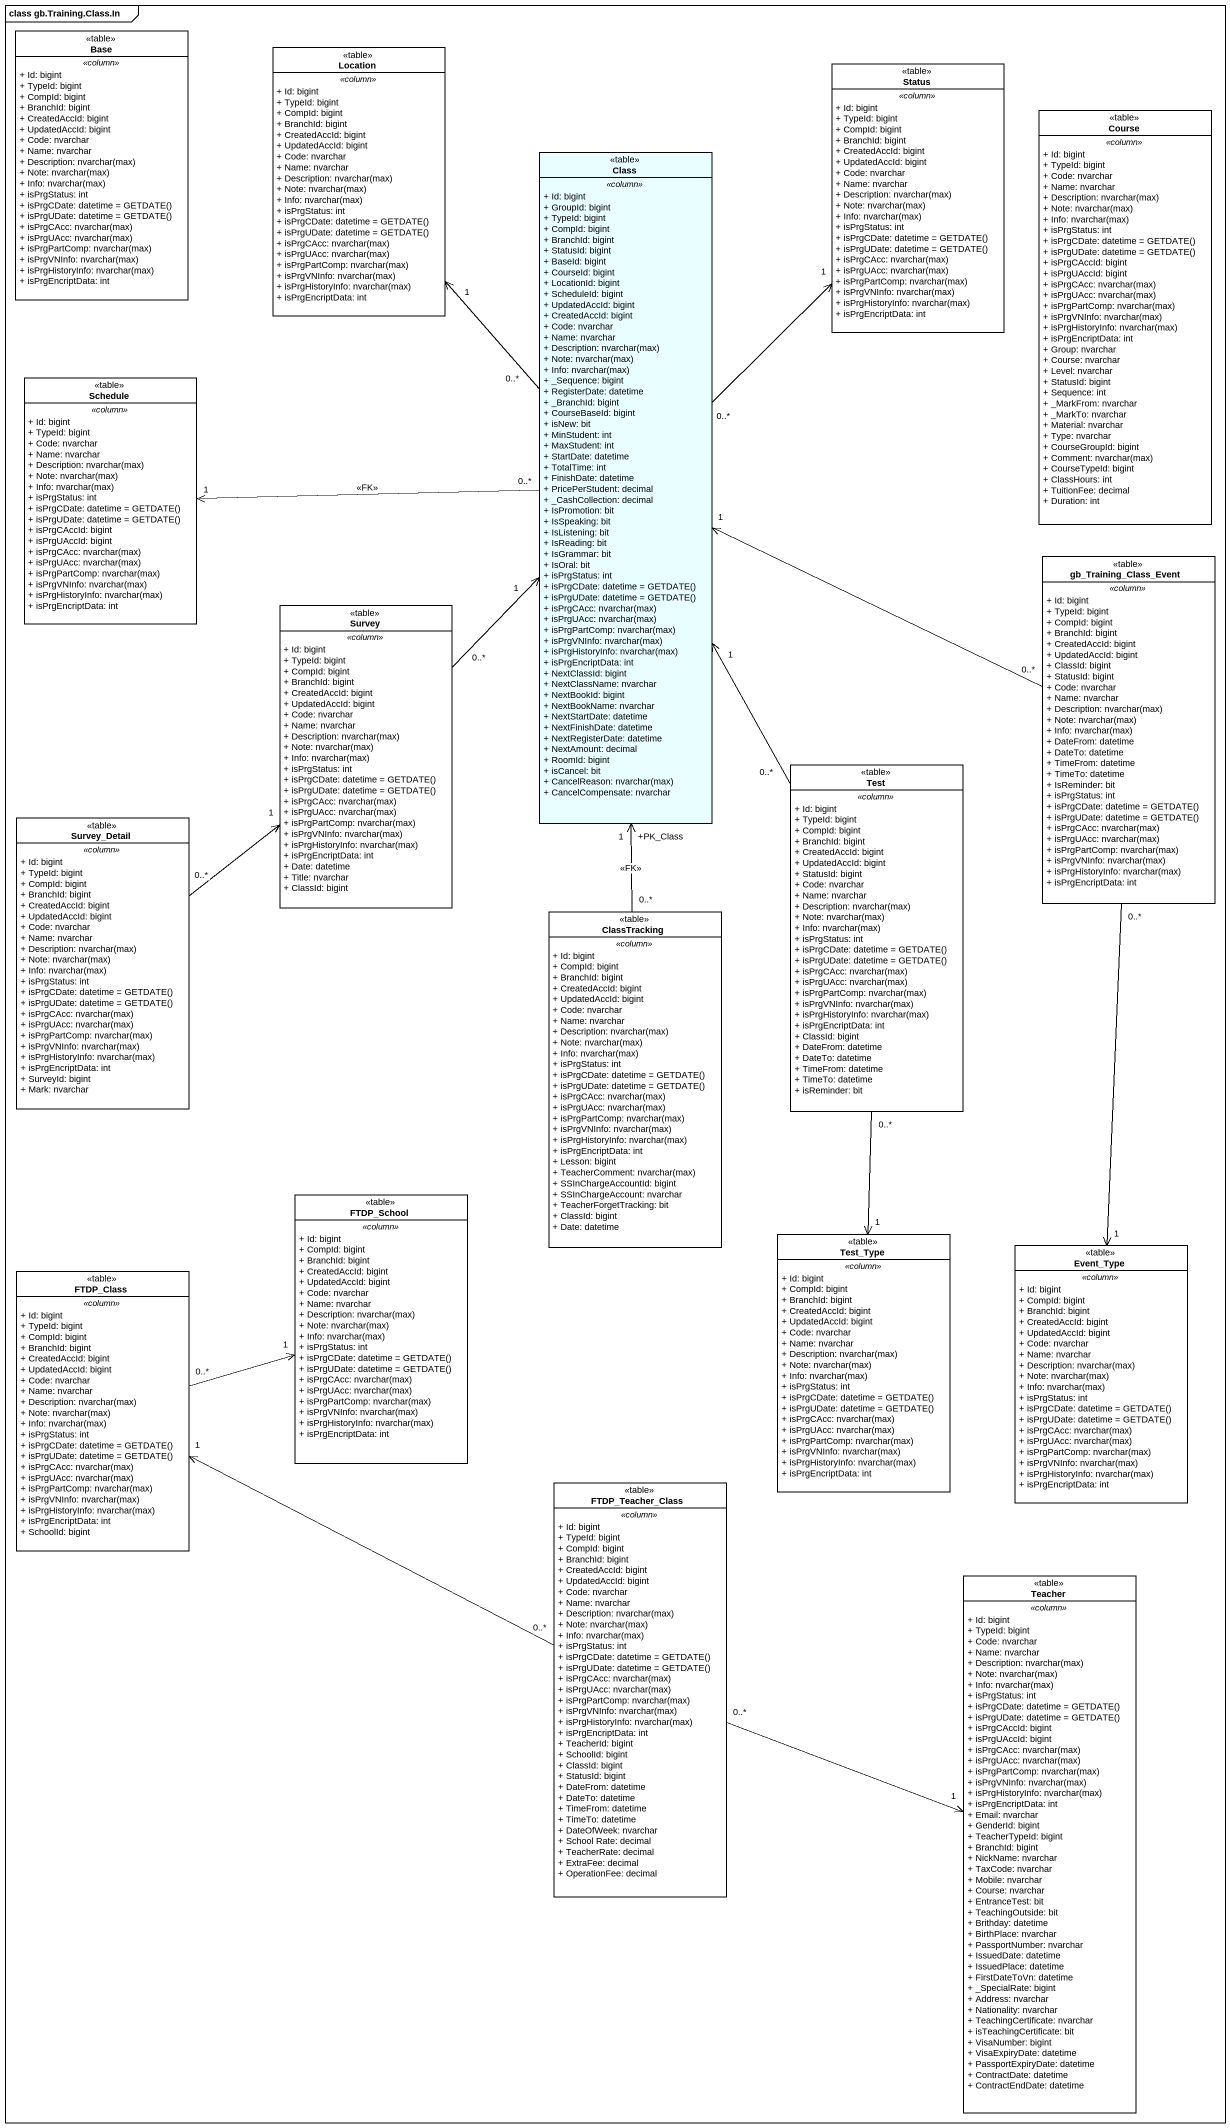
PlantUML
@startuml
mainframe class gb.Training.Class.In
hide circle
hide empty members
skinparam classAttributeIconSize 0
class Base <<table>> {
  .. <<column>> ..
  + Id: bigint
  + TypeId: bigint
  + CompId: bigint
  + BranchId: bigint
  + CreatedAccId: bigint
  + UpdatedAccId: bigint
  + Code: nvarchar
  + Name: nvarchar
  {field} + Description: nvarchar(max)
  {field} + Note: nvarchar(max)
  {field} + Info: nvarchar(max)
  + isPrgStatus: int
  {field} + isPrgCDate: datetime = GETDATE()
  {field} + isPrgUDate: datetime = GETDATE()
  {field} + isPrgCAcc: nvarchar(max)
  {field} + isPrgUAcc: nvarchar(max)
  {field} + isPrgPartComp: nvarchar(max)
  {field} + isPrgVNInfo: nvarchar(max)
  {field} + isPrgHistoryInfo: nvarchar(max)
  + isPrgEncriptData: int
}
class Location <<table>> {
  .. <<column>> ..
  + Id: bigint
  + TypeId: bigint
  + CompId: bigint
  + BranchId: bigint
  + CreatedAccId: bigint
  + UpdatedAccId: bigint
  + Code: nvarchar
  + Name: nvarchar
  {field} + Description: nvarchar(max)
  {field} + Note: nvarchar(max)
  {field} + Info: nvarchar(max)
  + isPrgStatus: int
  {field} + isPrgCDate: datetime = GETDATE()
  {field} + isPrgUDate: datetime = GETDATE()
  {field} + isPrgCAcc: nvarchar(max)
  {field} + isPrgUAcc: nvarchar(max)
  {field} + isPrgPartComp: nvarchar(max)
  {field} + isPrgVNInfo: nvarchar(max)
  {field} + isPrgHistoryInfo: nvarchar(max)
  + isPrgEncriptData: int
}
class Status <<table>> {
  .. <<column>> ..
  + Id: bigint
  + TypeId: bigint
  + CompId: bigint
  + BranchId: bigint
  + CreatedAccId: bigint
  + UpdatedAccId: bigint
  + Code: nvarchar
  + Name: nvarchar
  {field} + Description: nvarchar(max)
  {field} + Note: nvarchar(max)
  {field} + Info: nvarchar(max)
  + isPrgStatus: int
  {field} + isPrgCDate: datetime = GETDATE()
  {field} + isPrgUDate: datetime = GETDATE()
  {field} + isPrgCAcc: nvarchar(max)
  {field} + isPrgUAcc: nvarchar(max)
  {field} + isPrgPartComp: nvarchar(max)
  {field} + isPrgVNInfo: nvarchar(max)
  {field} + isPrgHistoryInfo: nvarchar(max)
  + isPrgEncriptData: int
}
class Course <<table>> {
  .. <<column>> ..
  + Id: bigint
  + TypeId: bigint
  + Code: nvarchar
  + Name: nvarchar
  {field} + Description: nvarchar(max)
  {field} + Note: nvarchar(max)
  {field} + Info: nvarchar(max)
  + isPrgStatus: int
  {field} + isPrgCDate: datetime = GETDATE()
  {field} + isPrgUDate: datetime = GETDATE()
  + isPrgCAccId: bigint
  + isPrgUAccId: bigint
  {field} + isPrgCAcc: nvarchar(max)
  {field} + isPrgUAcc: nvarchar(max)
  {field} + isPrgPartComp: nvarchar(max)
  {field} + isPrgVNInfo: nvarchar(max)
  {field} + isPrgHistoryInfo: nvarchar(max)
  + isPrgEncriptData: int
  + Group: nvarchar
  + Course: nvarchar
  + Level: nvarchar
  + StatusId: bigint
  + Sequence: int
  + _MarkFrom: nvarchar
  + _MarkTo: nvarchar
  + Material: nvarchar
  + Type: nvarchar
  + CourseGroupId: bigint
  {field} + Comment: nvarchar(max)
  + CourseTypeId: bigint
  + ClassHours: int
  + TuitionFee: decimal
  + Duration: int
}
class "Class" as Class_ <<table>> #E9FFFF {
  .. <<column>> ..
  + Id: bigint
  + GroupId: bigint
  + TypeId: bigint
  + CompId: bigint
  + BranchId: bigint
  + StatusId: bigint
  + BaseId: bigint
  + CourseId: bigint
  + LocationId: bigint
  + ScheduleId: bigint
  + UpdatedAccId: bigint
  + CreatedAccId: bigint
  + Code: nvarchar
  + Name: nvarchar
  {field} + Description: nvarchar(max)
  {field} + Note: nvarchar(max)
  {field} + Info: nvarchar(max)
  + _Sequence: bigint
  + RegisterDate: datetime
  + _BranchId: bigint
  + CourseBaseId: bigint
  + isNew: bit
  + MinStudent: int
  + MaxStudent: int
  + StartDate: datetime
  + TotalTime: int
  + FinishDate: datetime
  + PricePerStudent: decimal
  + _CashCollection: decimal
  + IsPromotion: bit
  + IsSpeaking: bit
  + IsListening: bit
  + IsReading: bit
  + IsGrammar: bit
  + IsOral: bit
  + isPrgStatus: int
  {field} + isPrgCDate: datetime = GETDATE()
  {field} + isPrgUDate: datetime = GETDATE()
  {field} + isPrgCAcc: nvarchar(max)
  {field} + isPrgUAcc: nvarchar(max)
  {field} + isPrgPartComp: nvarchar(max)
  {field} + isPrgVNInfo: nvarchar(max)
  {field} + isPrgHistoryInfo: nvarchar(max)
  + isPrgEncriptData: int
  + NextClassId: bigint
  + NextClassName: nvarchar
  + NextBookId: bigint
  + NextBookName: nvarchar
  + NextStartDate: datetime
  + NextFinishDate: datetime
  + NextRegisterDate: datetime
  + NextAmount: decimal
  + RoomId: bigint
  + isCancel: bit
  {field} + CancelReason: nvarchar(max)
  + CancelCompensate: nvarchar
}
class Schedule <<table>> {
  .. <<column>> ..
  + Id: bigint
  + TypeId: bigint
  + Code: nvarchar
  + Name: nvarchar
  {field} + Description: nvarchar(max)
  {field} + Note: nvarchar(max)
  {field} + Info: nvarchar(max)
  + isPrgStatus: int
  {field} + isPrgCDate: datetime = GETDATE()
  {field} + isPrgUDate: datetime = GETDATE()
  + isPrgCAccId: bigint
  + isPrgUAccId: bigint
  {field} + isPrgCAcc: nvarchar(max)
  {field} + isPrgUAcc: nvarchar(max)
  {field} + isPrgPartComp: nvarchar(max)
  {field} + isPrgVNInfo: nvarchar(max)
  {field} + isPrgHistoryInfo: nvarchar(max)
  + isPrgEncriptData: int
}
class gb_Training_Class_Event <<table>> {
  .. <<column>> ..
  + Id: bigint
  + TypeId: bigint
  + CompId: bigint
  + BranchId: bigint
  + CreatedAccId: bigint
  + UpdatedAccId: bigint
  + ClassId: bigint
  + StatusId: bigint
  + Code: nvarchar
  + Name: nvarchar
  {field} + Description: nvarchar(max)
  {field} + Note: nvarchar(max)
  {field} + Info: nvarchar(max)
  + DateFrom: datetime
  + DateTo: datetime
  + TimeFrom: datetime
  + TimeTo: datetime
  + IsReminder: bit
  + isPrgStatus: int
  {field} + isPrgCDate: datetime = GETDATE()
  {field} + isPrgUDate: datetime = GETDATE()
  {field} + isPrgCAcc: nvarchar(max)
  {field} + isPrgUAcc: nvarchar(max)
  {field} + isPrgPartComp: nvarchar(max)
  {field} + isPrgVNInfo: nvarchar(max)
  {field} + isPrgHistoryInfo: nvarchar(max)
  + isPrgEncriptData: int
}
class Survey <<table>> {
  .. <<column>> ..
  + Id: bigint
  + TypeId: bigint
  + CompId: bigint
  + BranchId: bigint
  + CreatedAccId: bigint
  + UpdatedAccId: bigint
  + Code: nvarchar
  + Name: nvarchar
  {field} + Description: nvarchar(max)
  {field} + Note: nvarchar(max)
  {field} + Info: nvarchar(max)
  + isPrgStatus: int
  {field} + isPrgCDate: datetime = GETDATE()
  {field} + isPrgUDate: datetime = GETDATE()
  {field} + isPrgCAcc: nvarchar(max)
  {field} + isPrgUAcc: nvarchar(max)
  {field} + isPrgPartComp: nvarchar(max)
  {field} + isPrgVNInfo: nvarchar(max)
  {field} + isPrgHistoryInfo: nvarchar(max)
  + isPrgEncriptData: int
  + Date: datetime
  + Title: nvarchar
  + ClassId: bigint
}
class Test <<table>> {
  .. <<column>> ..
  + Id: bigint
  + TypeId: bigint
  + CompId: bigint
  + BranchId: bigint
  + CreatedAccId: bigint
  + UpdatedAccId: bigint
  + StatusId: bigint
  + Code: nvarchar
  + Name: nvarchar
  {field} + Description: nvarchar(max)
  {field} + Note: nvarchar(max)
  {field} + Info: nvarchar(max)
  + isPrgStatus: int
  {field} + isPrgCDate: datetime = GETDATE()
  {field} + isPrgUDate: datetime = GETDATE()
  {field} + isPrgCAcc: nvarchar(max)
  {field} + isPrgUAcc: nvarchar(max)
  {field} + isPrgPartComp: nvarchar(max)
  {field} + isPrgVNInfo: nvarchar(max)
  {field} + isPrgHistoryInfo: nvarchar(max)
  + isPrgEncriptData: int
  + ClassId: bigint
  + DateFrom: datetime
  + DateTo: datetime
  + TimeFrom: datetime
  + TimeTo: datetime
  + isReminder: bit
}
class Survey_Detail <<table>> {
  .. <<column>> ..
  + Id: bigint
  + TypeId: bigint
  + CompId: bigint
  + BranchId: bigint
  + CreatedAccId: bigint
  + UpdatedAccId: bigint
  + Code: nvarchar
  + Name: nvarchar
  {field} + Description: nvarchar(max)
  {field} + Note: nvarchar(max)
  {field} + Info: nvarchar(max)
  + isPrgStatus: int
  {field} + isPrgCDate: datetime = GETDATE()
  {field} + isPrgUDate: datetime = GETDATE()
  {field} + isPrgCAcc: nvarchar(max)
  {field} + isPrgUAcc: nvarchar(max)
  {field} + isPrgPartComp: nvarchar(max)
  {field} + isPrgVNInfo: nvarchar(max)
  {field} + isPrgHistoryInfo: nvarchar(max)
  + isPrgEncriptData: int
  + SurveyId: bigint
  + Mark: nvarchar
}
class ClassTracking <<table>> {
  .. <<column>> ..
  + Id: bigint
  + CompId: bigint
  + BranchId: bigint
  + CreatedAccId: bigint
  + UpdatedAccId: bigint
  + Code: nvarchar
  + Name: nvarchar
  {field} + Description: nvarchar(max)
  {field} + Note: nvarchar(max)
  {field} + Info: nvarchar(max)
  + isPrgStatus: int
  {field} + isPrgCDate: datetime = GETDATE()
  {field} + isPrgUDate: datetime = GETDATE()
  {field} + isPrgCAcc: nvarchar(max)
  {field} + isPrgUAcc: nvarchar(max)
  {field} + isPrgPartComp: nvarchar(max)
  {field} + isPrgVNInfo: nvarchar(max)
  {field} + isPrgHistoryInfo: nvarchar(max)
  + isPrgEncriptData: int
  + Lesson: bigint
  {field} + TeacherComment: nvarchar(max)
  + SSInChargeAccountId: bigint
  + SSInChargeAccount: nvarchar
  + TeacherForgetTracking: bit
  + ClassId: bigint
  + Date: datetime
}
class FTDP_School <<table>> {
  .. <<column>> ..
  + Id: bigint
  + CompId: bigint
  + BranchId: bigint
  + CreatedAccId: bigint
  + UpdatedAccId: bigint
  + Code: nvarchar
  + Name: nvarchar
  {field} + Description: nvarchar(max)
  {field} + Note: nvarchar(max)
  {field} + Info: nvarchar(max)
  + isPrgStatus: int
  {field} + isPrgCDate: datetime = GETDATE()
  {field} + isPrgUDate: datetime = GETDATE()
  {field} + isPrgCAcc: nvarchar(max)
  {field} + isPrgUAcc: nvarchar(max)
  {field} + isPrgPartComp: nvarchar(max)
  {field} + isPrgVNInfo: nvarchar(max)
  {field} + isPrgHistoryInfo: nvarchar(max)
  + isPrgEncriptData: int
}
class FTDP_Class <<table>> {
  .. <<column>> ..
  + Id: bigint
  + TypeId: bigint
  + CompId: bigint
  + BranchId: bigint
  + CreatedAccId: bigint
  + UpdatedAccId: bigint
  + Code: nvarchar
  + Name: nvarchar
  {field} + Description: nvarchar(max)
  {field} + Note: nvarchar(max)
  {field} + Info: nvarchar(max)
  + isPrgStatus: int
  {field} + isPrgCDate: datetime = GETDATE()
  {field} + isPrgUDate: datetime = GETDATE()
  {field} + isPrgCAcc: nvarchar(max)
  {field} + isPrgUAcc: nvarchar(max)
  {field} + isPrgPartComp: nvarchar(max)
  {field} + isPrgVNInfo: nvarchar(max)
  {field} + isPrgHistoryInfo: nvarchar(max)
  + isPrgEncriptData: int
  + SchoolId: bigint
}
class Test_Type <<table>> {
  .. <<column>> ..
  + Id: bigint
  + CompId: bigint
  + BranchId: bigint
  + CreatedAccId: bigint
  + UpdatedAccId: bigint
  + Code: nvarchar
  + Name: nvarchar
  {field} + Description: nvarchar(max)
  {field} + Note: nvarchar(max)
  {field} + Info: nvarchar(max)
  + isPrgStatus: int
  {field} + isPrgCDate: datetime = GETDATE()
  {field} + isPrgUDate: datetime = GETDATE()
  {field} + isPrgCAcc: nvarchar(max)
  {field} + isPrgUAcc: nvarchar(max)
  {field} + isPrgPartComp: nvarchar(max)
  {field} + isPrgVNInfo: nvarchar(max)
  {field} + isPrgHistoryInfo: nvarchar(max)
  + isPrgEncriptData: int
}
class Event_Type <<table>> {
  .. <<column>> ..
  + Id: bigint
  + CompId: bigint
  + BranchId: bigint
  + CreatedAccId: bigint
  + UpdatedAccId: bigint
  + Code: nvarchar
  + Name: nvarchar
  {field} + Description: nvarchar(max)
  {field} + Note: nvarchar(max)
  {field} + Info: nvarchar(max)
  + isPrgStatus: int
  {field} + isPrgCDate: datetime = GETDATE()
  {field} + isPrgUDate: datetime = GETDATE()
  {field} + isPrgCAcc: nvarchar(max)
  {field} + isPrgUAcc: nvarchar(max)
  {field} + isPrgPartComp: nvarchar(max)
  {field} + isPrgVNInfo: nvarchar(max)
  {field} + isPrgHistoryInfo: nvarchar(max)
  + isPrgEncriptData: int
}
class FTDP_Teacher_Class <<table>> {
  .. <<column>> ..
  + Id: bigint
  + TypeId: bigint
  + CompId: bigint
  + BranchId: bigint
  + CreatedAccId: bigint
  + UpdatedAccId: bigint
  + Code: nvarchar
  + Name: nvarchar
  {field} + Description: nvarchar(max)
  {field} + Note: nvarchar(max)
  {field} + Info: nvarchar(max)
  + isPrgStatus: int
  {field} + isPrgCDate: datetime = GETDATE()
  {field} + isPrgUDate: datetime = GETDATE()
  {field} + isPrgCAcc: nvarchar(max)
  {field} + isPrgUAcc: nvarchar(max)
  {field} + isPrgPartComp: nvarchar(max)
  {field} + isPrgVNInfo: nvarchar(max)
  {field} + isPrgHistoryInfo: nvarchar(max)
  + isPrgEncriptData: int
  + TeacherId: bigint
  + SchoolId: bigint
  + ClassId: bigint
  + StatusId: bigint
  + DateFrom: datetime
  + DateTo: datetime
  + TimeFrom: datetime
  + TimeTo: datetime
  + DateOfWeek: nvarchar
  + School Rate: decimal
  + TeacherRate: decimal
  + ExtraFee: decimal
  + OperationFee: decimal
}
class Teacher <<table>> {
  .. <<column>> ..
  + Id: bigint
  + TypeId: bigint
  + Code: nvarchar
  + Name: nvarchar
  {field} + Description: nvarchar(max)
  {field} + Note: nvarchar(max)
  {field} + Info: nvarchar(max)
  + isPrgStatus: int
  {field} + isPrgCDate: datetime = GETDATE()
  {field} + isPrgUDate: datetime = GETDATE()
  + isPrgCAccId: bigint
  + isPrgUAccId: bigint
  {field} + isPrgCAcc: nvarchar(max)
  {field} + isPrgUAcc: nvarchar(max)
  {field} + isPrgPartComp: nvarchar(max)
  {field} + isPrgVNInfo: nvarchar(max)
  {field} + isPrgHistoryInfo: nvarchar(max)
  + isPrgEncriptData: int
  + Email: nvarchar
  + GenderId: bigint
  + TeacherTypeId: bigint
  + BranchId: bigint
  + NickName: nvarchar
  + TaxCode: nvarchar
  + Mobile: nvarchar
  + Course: nvarchar
  + EntranceTest: bit
  + TeachingOutside: bit
  + Brithday: datetime
  + BirthPlace: nvarchar
  + PassportNumber: nvarchar
  + IssuedDate: datetime
  + IssuedPlace: datetime
  + FirstDateToVn: datetime
  + _SpecialRate: bigint
  + Address: nvarchar
  + Nationality: nvarchar
  + TeachingCertificate: nvarchar
  + isTeachingCertificate: bit
  + VisaNumber: bigint
  + VisaExpiryDate: datetime
  + PassportExpiryDate: datetime
  + ContractDate: datetime
  + ContractEndDate: datetime
}
Class_ "0..*" -up-> "1" Location
Class_ "0..*" -up-> "1" Status
Class_ "0..*" -left-> "1" Schedule : <<FK>>
gb_Training_Class_Event "0..*" -left-> "1" Class_
gb_Training_Class_Event "0..*" --> "1" Event_Type
Survey "0..*" -up-> "1" Class_
Test "0..*" -up-> "1" Class_
Test "0..*" --> "1" Test_Type
Survey_Detail "0..*" -up-> "1" Survey
ClassTracking "0..*" -up-> "+PK_Class\n1" Class_ : <<FK>>
FTDP_Class "0..*" -right-> "1" FTDP_School
FTDP_Teacher_Class "0..*" -left-> "1" FTDP_Class
FTDP_Teacher_Class "0..*" -right-> "1" Teacher
@enduml
